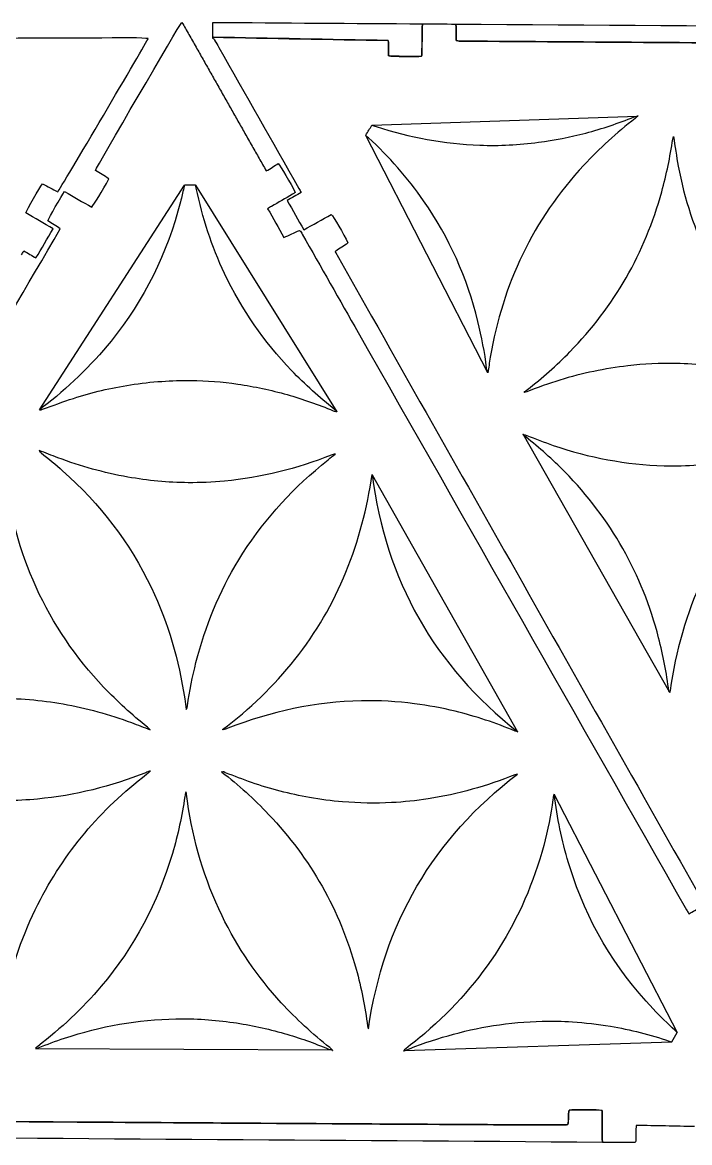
# Model space of a CAD drawing. Extents: x 272 to 1049, y 72 to 313.
# Drawn here: x 465.9 to 537, y 193.3 to 312.4 of the extents above; entities that cross this region are included whole.
import ezdxf

# ---------------------------------------------------------------- set-up
doc = ezdxf.new("R2010")
doc.units = 0
doc.layers.add('Layer_1', color=7, linetype='CONTINUOUS')

msp = doc.modelspace()

# ---------------------------------------------------------------- linework, layer by layer
at = {"layer": 'Layer_1', "color": 7}
for p, q in [((512.047307, 312.238428), (512.047786, 312.238005)), ((486.175883, 311.001363), (486.175883, 311.001363)), ((486.181499, 310.780666), (486.186127, 310.77917)), ((486.186748, 310.869989), (486.186748, 310.870045)), ((486.285385, 310.990921), (486.285385, 310.990921)), ((486.324106, 310.903319), (486.324106, 310.903319)), ((486.3696, 310.823394), (486.3696, 310.823394)), ((486.499817, 310.594201), (486.499817, 310.594201)), ((486.630091, 310.364839), (486.630091, 310.364839)), ((486.760337, 310.135497), (486.760337, 310.135497)), ((489.231079, 305.792266), (489.231079, 305.792266)), ((503.156343, 301.512643), (531.431634, 302.476741)), ((531.457322, 302.487203), (531.457385, 302.487428)), ((491.701596, 301.449403), (491.701596, 301.449403)), ((515.486143, 275.172745), (502.508871, 300.434567)), ((494.172311, 297.106257), (494.172311, 297.106257)), ((467.772832, 271.243465), (483.204558, 295.138813)), ((484.377344, 295.131539), (483.216535, 295.139493)), ((484.373987, 295.135767), (499.408405, 271.037714)), ((499.419662, 271.044668), (499.419651, 271.044725)), ((534.860157, 241.17211), (519.24604, 268.638311)), ((519.263468, 268.616035), (519.263477, 268.616176)), ((467.723376, 266.916022), (467.749514, 266.920641)), ((467.739725, 266.913088), (467.723376, 266.916022)), ((467.739773, 266.913934), (467.739725, 266.913088)), ((503.182901, 264.339113), (518.654719, 236.992514)), ((503.182903, 264.347163), (503.182903, 264.347163)), ((479.483435, 232.821734), (479.483435, 232.821791)), ((487.16944, 232.706757), (487.169409, 232.706757)), ((522.54916, 230.322079), (535.633941, 205.016172)), ((506.574828, 203.074873), (535.092463, 204.019235)), ((467.339637, 203.315417), (498.921996, 203.156094)), ((498.954638, 203.135042), (498.954627, 203.135014)), ((506.57253, 203.058604), (506.572531, 203.058745))]:
    msp.add_line(p, q, dxfattribs=at)
for points in [[(473.72706, 296.705388), (473.886911, 297.11557), (482.632272, 312.114899), (482.910205, 312.449446)], [(482.910205, 312.449446), (483.202107, 312.033732), (483.420942, 311.586636), (483.671076, 311.159605)], [(486.197473, 312.41747), (486.193804, 311.901793), (486.190417, 311.386032), (486.186748, 310.869989)], [(508.588927, 312.261937), (501.125222, 312.31381), (493.661291, 312.365654), (486.197473, 312.41747)], [(508.583678, 312.263405), (508.469886, 312.118568), (508.499293, 311.946808), (508.498136, 311.78278)], [(508.503414, 311.781341), (508.506236, 311.945368), (508.475192, 312.117072), (508.588927, 312.261937)], [(512.042565, 312.239416), (510.889546, 312.247318), (509.736527, 312.255502), (508.583678, 312.263405)], [(512.130252, 311.851925), (512.133074, 311.987617), (512.147749, 312.127543), (512.042565, 312.239416)], [(599.519008, 311.630719), (570.361755, 311.833298), (541.204446, 312.035821), (512.047307, 312.238428)], [(512.047786, 312.238005), (512.152829, 312.12616), (512.136461, 311.986178), (512.135529, 311.850485)], [(483.671076, 311.159605), (483.931623, 310.714823), (484.183111, 310.264792), (484.437845, 309.816558)], [(508.498136, 311.78278), (508.490516, 310.934025), (508.486283, 310.085544), (508.477816, 309.236506)], [(508.483094, 309.235039), (508.492125, 310.084133), (508.496358, 310.932614), (508.503414, 311.781341)], [(512.123478, 310.896687), (512.126301, 311.215118), (512.127994, 311.533522), (512.130252, 311.851925)], [(512.135529, 311.850485), (512.132707, 311.532054), (512.131014, 311.213679), (512.128756, 310.895276)], [(467.034753, 310.766456), (464.974954, 310.760727), (462.915381, 310.722847), (460.829787, 310.746107)], [(473.177969, 310.770774), (471.130616, 310.741445), (469.082247, 310.772467), (467.034753, 310.766456)], [(469.714905, 294.421392), (469.977992, 294.740924), (479.181259, 310.348894), (479.33284, 310.723493)], [(479.33284, 310.723493), (478.932536, 310.817812), (476.555491, 310.819087), (473.177969, 310.770774)], [(484.437845, 309.816558), (484.685298, 309.381597), (484.932299, 308.946382), (485.177042, 308.51001)], [(486.181499, 310.871569), (486.181273, 310.841626), (486.181499, 310.811174), (486.181499, 310.780666)], [(504.876943, 310.525339), (498.629361, 310.640937), (492.405402, 310.756451), (486.181499, 310.871569)], [(486.186127, 310.77917), (486.312083, 310.767034), (486.356505, 310.66597), (486.408801, 310.574079)], [(486.186748, 310.870045), (492.410679, 310.754899), (498.634611, 310.639498), (504.882192, 310.523872)], [(486.408801, 310.574079), (486.558576, 310.310455), (486.708408, 310.04671), (486.858211, 309.783002)], [(504.9335, 308.899251), (504.865231, 309.422011), (504.979333, 309.965882), (504.876943, 310.525339)], [(504.882192, 310.523872), (504.984611, 309.964442), (504.870339, 309.420515), (504.93875, 308.897783)], [(512.120656, 310.51357), (512.123478, 310.658266), (512.120656, 310.777843), (512.123478, 310.896687)], [(512.452578, 310.464577), (512.352191, 310.469939), (512.253103, 310.492799), (512.120656, 310.51357)], [(512.128756, 310.895276), (512.125934, 310.776432), (512.128756, 310.656855), (512.125934, 310.512103)], [(512.125934, 310.512103), (512.258409, 310.491783), (512.357553, 310.468528), (512.457883, 310.463166)], [(512.907294, 310.458086), (512.75543, 310.460908), (512.603651, 310.455263), (512.452578, 310.464577)], [(512.457883, 310.463166), (512.608929, 310.454981), (512.760708, 310.458932), (512.912572, 310.456674)], [(553.802254, 310.174001), (540.170525, 310.272101), (526.53874, 310.363372), (512.907294, 310.458086)], [(512.912572, 310.456674), (526.544046, 310.361961), (540.175831, 310.270634), (553.807559, 310.172561)], [(486.858211, 309.783002), (489.699681, 304.788402), (492.540417, 299.793859), (495.381605, 294.799175)], [(508.444091, 308.85703), (507.892883, 308.800134), (505.311847, 308.830784), (504.9335, 308.899251)], [(504.93875, 308.897783), (505.317069, 308.829457), (507.898132, 308.798752), (508.449312, 308.855535)], [(508.477816, 309.236506), (508.474994, 309.107023), (508.455239, 308.977991), (508.444091, 308.85703)], [(508.449312, 308.855535), (508.460601, 308.97658), (508.481683, 309.105584), (508.483094, 309.235039)], [(485.177042, 308.51001), (485.424127, 308.07519), (485.66887, 307.638762), (485.916069, 307.203773)], [(485.916069, 307.203773), (486.163211, 306.768812), (486.410466, 306.333738), (486.657608, 305.898777)], [(486.657608, 305.898777), (486.912313, 305.450552), (487.164535, 305.001), (487.419213, 304.552831)], [(487.419213, 304.552831), (487.666383, 304.117842), (487.913581, 303.682853), (488.15824, 303.246594)], [(488.15824, 303.246594), (488.405692, 302.811464), (488.652637, 302.376531), (488.899807, 301.94157)], [(488.899807, 301.94157), (489.147259, 301.506581), (489.394288, 301.071394), (489.641317, 300.636151)], [(502.508839, 300.468547), (502.728668, 300.827427), (502.932898, 301.160534), (503.148901, 301.513061)], [(503.148901, 301.513061), (503.292585, 301.469418), (503.442374, 301.42658), (503.590495, 301.378447)], [(531.177019, 302.229048), (529.222361, 300.717122), (527.387774, 299.073832), (525.705471, 297.261783)], [(525.911529, 300.682886), (527.67134, 301.145257), (529.393351, 301.720416), (531.08343, 302.393729)], [(531.08343, 302.393729), (531.201639, 302.440802), (531.332477, 302.456686), (531.457322, 302.487203)], [(531.449399, 302.495668), (531.358921, 302.406153), (531.276755, 302.306024), (531.177019, 302.229048)], [(531.46743, 302.499212), (531.510662, 302.508225), (531.480036, 302.501947), (531.449399, 302.495668)], [(531.457385, 302.487428), (531.475939, 302.509313), (531.494096, 302.531031), (531.46743, 302.499212)], [(489.641317, 300.636151), (489.895882, 300.18818), (490.148104, 299.7386), (490.402555, 299.29029)], [(502.783221, 300.187206), (502.679818, 300.282641), (502.543083, 300.353273), (502.508839, 300.468547)], [(503.590495, 301.378447), (507.182553, 300.207925), (510.863279, 299.525721), (514.640338, 299.388651)], [(520.87484, 299.693808), (522.57532, 299.915991), (524.253146, 300.247385), (525.911529, 300.682886)], [(535.170068, 300.036329), (535.183162, 300.1296), (535.223841, 300.219179), (535.256804, 300.326677)], [(535.256804, 300.326677), (535.428667, 299.25448), (535.575691, 298.210735), (535.766209, 297.174958)], [(490.402555, 299.29029), (490.649726, 298.855301), (490.896952, 298.420227), (491.144377, 297.985238)], [(508.66339, 293.475083), (506.95405, 295.932134), (504.980154, 298.157139), (502.783221, 300.187206)], [(514.640338, 299.388651), (516.726473, 299.312999), (518.804295, 299.423338), (520.87484, 299.693808)], [(534.004758, 294.429026), (534.515174, 296.272472), (534.905058, 298.141506), (535.170068, 300.036329)], [(491.144377, 297.985238), (491.390474, 297.55214), (491.639112, 297.120311), (491.899406, 296.663394)], [(475.152537, 295.798382), (474.714189, 296.151866), (474.180789, 296.375245), (473.72706, 296.705388)], [(491.899406, 296.663394), (492.167376, 296.753846), (492.360275, 296.925296), (492.574227, 297.056614)], [(492.574227, 297.056614), (492.778754, 297.183219), (492.978031, 297.319024), (493.174034, 297.447181)], [(493.174034, 297.447181), (493.430433, 297.179917), (494.537845, 295.287165), (494.988074, 294.356058)], [(525.705471, 297.261783), (520.32044, 291.461313), (517.078153, 284.617318), (515.756738, 276.837964)], [(535.766209, 297.174958), (536.408312, 293.681271), (537.516588, 290.338472), (539.073584, 287.146059)], [(473.337057, 292.796582), (473.59975, 293.088908), (474.473087, 294.534676), (475.152537, 295.798382)], [(466.325613, 292.20798), (466.44378, 292.553758), (467.764128, 294.837331), (468.096671, 295.272123)], [(468.096671, 295.272123), (468.633655, 294.989929), (469.176848, 294.704292), (469.714905, 294.421392)], [(468.657361, 291.35231), (468.766243, 291.685248), (470.078999, 293.963063), (470.446368, 294.454412)], [(470.446368, 294.454412), (471.423591, 293.92993), (472.361274, 293.323999), (473.337057, 292.796582)], [(483.128786, 294.835315), (483.012184, 294.348536), (482.906381, 293.858944), (482.78194, 293.374109)], [(483.216535, 295.139493), (483.185626, 295.032937), (483.152752, 294.935314), (483.128786, 294.835315)], [(484.462387, 294.822396), (484.439326, 294.933244), (484.402444, 295.041082), (484.377344, 295.131539)], [(487.475021, 285.723779), (486.100245, 288.634426), (485.116921, 291.673656), (484.462387, 294.822396)], [(495.625191, 294.349849), (495.144115, 294.032772), (494.619294, 293.828217), (494.13517, 293.492316)], [(494.988074, 294.356058), (494.896916, 294.292896), (494.806492, 294.218926), (494.706473, 294.161578)], [(495.381605, 294.799175), (495.462179, 294.656991), (495.537335, 294.511957), (495.625191, 294.349849)], [(524.223893, 277.404055), (528.955574, 282.234018), (532.20131, 287.917662), (534.004758, 294.429026)], [(482.78194, 293.374109), (481.376559, 287.906777), (478.941323, 282.953187), (475.388688, 278.557485)], [(494.706473, 294.161578), (493.957031, 293.731189), (493.20553, 293.30478), (492.456061, 292.87535)], [(494.13517, 293.492316), (494.727555, 292.449505), (495.308565, 291.426901), (495.904337, 290.378305)], [(514.440407, 280.640408), (513.291245, 285.268029), (511.389203, 289.557012), (508.66339, 293.475083)], [(469.218447, 290.486057), (468.248252, 291.090464), (467.271848, 291.631004), (466.325613, 292.20798)], [(492.456061, 292.87535), (492.327396, 292.802227), (492.203472, 292.720749), (492.055813, 292.629704)], [(492.055813, 292.629704), (492.636937, 291.607016), (493.204825, 290.607667), (493.784904, 289.58114)], [(495.904337, 290.378305), (496.902246, 290.94004), (497.864229, 291.481314), (498.822768, 292.021092)], [(498.822768, 292.021092), (499.061952, 291.795653), (500.160473, 289.926806), (500.605594, 288.988868)], [(469.981435, 290.485436), (469.592985, 290.827348), (469.073893, 291.020332), (468.657361, 291.35231)], [(427.785713, 218.329709), (441.844726, 242.371571), (455.904106, 266.41301), (469.981435, 290.485436)], [(467.390212, 287.394172), (468.022136, 288.413502), (468.595188, 289.441468), (469.218447, 290.486057)], [(493.784904, 289.58114), (494.369584, 289.78053), (494.882607, 290.104323), (495.435594, 290.318586)], [(495.435594, 290.318586), (495.616526, 290.235895), (495.659847, 290.062244), (495.739519, 289.921951)], [(495.739519, 289.921951), (497.72975, 286.431568), (499.717131, 282.939886), (501.704398, 279.447894)], [(500.605594, 288.988868), (500.201932, 288.638235), (499.69746, 288.420134), (499.279319, 288.095099)], [(465.858112, 287.722791), (465.934199, 287.852359), (466.01658, 287.978372), (466.11612, 288.138617)], [(466.11612, 288.138617), (466.558701, 287.928842), (466.935552, 287.624804), (467.390212, 287.394172)], [(499.257588, 288.047347), (499.257391, 288.032671), (499.26041, 288.015484), (499.265208, 288.002925)], [(499.279319, 288.095099), (499.269441, 288.073085), (499.258999, 288.060837), (499.257588, 288.047347)], [(499.265208, 288.002925), (512.991199, 263.769378), (526.7175, 239.536225), (540.461355, 215.271859)], [(494.603358, 275.42529), (491.67799, 278.477826), (489.282257, 281.896707), (487.475021, 285.723779)], [(515.370244, 275.670584), (515.161567, 277.346075), (514.847468, 279.00226), (514.440407, 280.640408)], [(501.704398, 279.447894), (513.350947, 258.984441), (524.998033, 238.520846), (536.644921, 218.05759)], [(475.388688, 278.557485), (473.238328, 275.897028), (470.777425, 273.557786), (468.067381, 271.476289)], [(515.756738, 276.837964), (515.662066, 276.281586), (515.576452, 275.723819), (515.486507, 275.166618)], [(519.699518, 273.390466), (521.297571, 274.626958), (522.809674, 275.960287), (524.223893, 277.404055)], [(499.173906, 271.283199), (497.559806, 272.563921), (496.02929, 273.937177), (494.603358, 275.42529)], [(515.486507, 275.166618), (515.42651, 275.334284), (515.391264, 275.501524), (515.370244, 275.670584)], [(526.779027, 275.333201), (524.336828, 274.82333), (521.9625, 274.088728), (519.643985, 273.169725)], [(530.406156, 275.918747), (529.187756, 275.7789), (527.979249, 275.583611), (526.779027, 275.333201)], [(535.537584, 276.16688), (533.822117, 276.203352), (532.111601, 276.114902), (530.406156, 275.918747)], [(538.891016, 275.945064), (537.775642, 276.063926), (536.657819, 276.14287), (535.537584, 276.16688)], [(477.448288, 273.896419), (478.556732, 274.067165), (479.666914, 274.216845), (480.787542, 274.269366)], [(480.787542, 274.269366), (481.827491, 274.318122), (482.869547, 274.38027), (483.909767, 274.369643)], [(483.909767, 274.369643), (485.571772, 274.352893), (487.227295, 274.218611), (488.874789, 273.978887)], [(471.379573, 272.460588), (473.362489, 273.101858), (475.38706, 273.578697), (477.448288, 273.896419)], [(488.874789, 273.978887), (490.651124, 273.720698), (492.400951, 273.34627), (494.127129, 272.857956)], [(519.374077, 273.083347), (519.472948, 273.211498), (519.585228, 273.302188), (519.699518, 273.390466)], [(519.643985, 273.169725), (519.556461, 273.134857), (519.464138, 273.111678), (519.374077, 273.083347)], [(468.104723, 271.297129), (469.19572, 271.686693), (470.277841, 272.104231), (471.379573, 272.460588)], [(494.127129, 272.857956), (495.80158, 272.384052), (497.440539, 271.80811), (499.047613, 271.139647)], [(468.067381, 271.476289), (467.964124, 271.397013), (467.863682, 271.314331), (467.761632, 271.233297)], [(467.761632, 271.233297), (467.89041, 271.225077), (467.998223, 271.259052), (468.104723, 271.297129)], [(499.047613, 271.139647), (499.164608, 271.091093), (499.29523, 271.075578), (499.419662, 271.044668)], [(499.411895, 271.037158), (499.332883, 271.119715), (499.262334, 271.212741), (499.173906, 271.283199)], [(499.419651, 271.044725), (499.419651, 271.044725), (499.44542, 271.069667), (499.411895, 271.037158)], [(519.271003, 268.624167), (519.24073, 268.629176), (519.210445, 268.634184), (519.25302, 268.627397)], [(519.25302, 268.627397), (519.224796, 268.65655), (519.244334, 268.636488), (519.263468, 268.616035)], [(519.263477, 268.616176), (519.388282, 268.582034), (519.516267, 268.557325), (519.636672, 268.512235)], [(519.535458, 268.353281), (519.437475, 268.431095), (519.358886, 268.533413), (519.271003, 268.624167)], [(523.689587, 264.636677), (522.384754, 265.964259), (520.99413, 267.196903), (519.535458, 268.353281)], [(519.636672, 268.512235), (520.573702, 268.162253), (521.501343, 267.785129), (522.446935, 267.459444)], [(469.727231, 266.142363), (469.062174, 266.392515), (468.40222, 266.656349), (467.739773, 266.913934)], [(467.749514, 266.920641), (467.741066, 266.771033), (467.879291, 266.741129), (467.961631, 266.671814)], [(522.446935, 267.459444), (526.273317, 266.14141), (530.210813, 265.40981), (534.257495, 265.297368)], [(467.961631, 266.671814), (468.717278, 266.034105), (469.494202, 265.420466), (470.23239, 264.763375)], [(477.181356, 264.087042), (474.634317, 264.543105), (472.149356, 265.231215), (469.727231, 266.142363)], [(498.830423, 266.416879), (495.16548, 264.986225), (491.388312, 264.0234), (487.463285, 263.66268)], [(497.792786, 265.348781), (498.269271, 265.74312), (498.751139, 266.130649), (499.230449, 266.521159)], [(499.240852, 266.511379), (499.083732, 266.570623), (498.960013, 266.467413), (498.830423, 266.416879)], [(499.230449, 266.521159), (499.237966, 266.534937), (499.245539, 266.548714), (499.246224, 266.549753)], [(499.246224, 266.549753), (499.246202, 266.546649), (499.243541, 266.528887), (499.240852, 266.511379)], [(534.257495, 265.297368), (536.674846, 265.230253), (539.079641, 265.401794), (541.466344, 265.793769)], [(470.23239, 264.763375), (474.199641, 261.232237), (477.392804, 257.110646), (479.685544, 252.306953)], [(488.975864, 255.274155), (491.33477, 259.140079), (494.310331, 262.466277), (497.792786, 265.348781)], [(533.677097, 246.985159), (531.918969, 253.757661), (528.594874, 259.644909), (523.689587, 264.636677)], [(467.406357, 252.382477), (465.659472, 256.228327), (464.584977, 260.261515), (464.062856, 264.447328)], [(483.592742, 263.490002), (481.440459, 263.511804), (479.301011, 263.707795), (477.181356, 264.087042)], [(487.463285, 263.66268), (486.175214, 263.544304), (484.884778, 263.476972), (483.592742, 263.490002)], [(500.395169, 253.987919), (501.757631, 257.320286), (502.642469, 260.782478), (503.182903, 264.347163)], [(503.182903, 264.347163), (504.640315, 253.114771), (509.774077, 243.989175), (518.689525, 236.980773)], [(484.429168, 244.37021), (485.407913, 248.228825), (486.900684, 251.873038), (488.975864, 255.274155)], [(494.967129, 244.694624), (497.215899, 247.535908), (499.024439, 250.634751), (500.395169, 253.987919)], [(538.412396, 253.4067), (536.612613, 249.585319), (535.48257, 245.567342), (534.902744, 241.389131)], [(474.596027, 241.752542), (471.61693, 244.90177), (469.200301, 248.432331), (467.406357, 252.382477)], [(479.685544, 252.306953), (481.476365, 248.55484), (482.61845, 244.608343), (483.224197, 240.50098)], [(534.758966, 241.321915), (534.520395, 243.232936), (534.161212, 245.121004), (533.677097, 246.985159)], [(483.514407, 239.758733), (483.733191, 241.313275), (484.043199, 242.849326), (484.429168, 244.37021)], [(487.264335, 237.219087), (490.141254, 239.401748), (492.729976, 241.867879), (494.967129, 244.694624)], [(479.261654, 237.483388), (477.610729, 238.801702), (476.048695, 240.217142), (474.596027, 241.752542)], [(534.853965, 241.185108), (534.783788, 241.232417), (534.764734, 241.276267), (534.758966, 241.321915)], [(534.902744, 241.389131), (534.893177, 241.320164), (534.870537, 241.253179), (534.853965, 241.185108)], [(463.087786, 240.55027), (465.505832, 240.584024), (467.908031, 240.379318), (470.289099, 239.95445)], [(470.289099, 239.95445), (472.770865, 239.511704), (475.193879, 238.848629), (477.556676, 237.968763)], [(483.224197, 240.50098), (483.279535, 240.124785), (483.336235, 239.748721), (483.392261, 239.372663)], [(483.392261, 239.372663), (483.461769, 239.503056), (483.49646, 239.629765), (483.514407, 239.758733)], [(502.055742, 240.290164), (497.127209, 240.181576), (492.387644, 239.15143), (487.803803, 237.362658)], [(507.698877, 239.973814), (505.824709, 240.212918), (503.944693, 240.331635), (502.055742, 240.290164)], [(512.010578, 239.17438), (510.58805, 239.519725), (509.151463, 239.788739), (507.698877, 239.973814)], [(518.421756, 237.066119), (516.338047, 237.931739), (514.203343, 238.642116), (512.010578, 239.17438)], [(477.556676, 237.968763), (478.222703, 237.720862), (478.88431, 237.462182), (479.548403, 237.20848)], [(479.541323, 237.217278), (479.448552, 237.306307), (479.361935, 237.403395), (479.261654, 237.483388)], [(479.557969, 237.195997), (479.552486, 237.20309), (479.547088, 237.210183), (479.541323, 237.217278)], [(479.548403, 237.20848), (479.551478, 237.204226), (479.554666, 237.19997), (479.557969, 237.195997)], [(487.32272, 237.188517), (487.31426, 237.18547), (487.299937, 237.199962), (487.264335, 237.219087)], [(487.803803, 237.362658), (487.644898, 237.300527), (487.483614, 237.245215), (487.32272, 237.188517)], [(518.689525, 236.980773), (518.600129, 237.008761), (518.508116, 237.030474), (518.421756, 237.066119)], [(479.09028, 232.641939), (475.376897, 231.19282), (471.551262, 230.207552), (467.573949, 229.839654)], [(467.601949, 218.637207), (470.384469, 224.14709), (474.254372, 228.74831), (479.176383, 232.468117)], [(479.483435, 232.821791), (479.352294, 232.76153), (479.224351, 232.694333), (479.09028, 232.641939)], [(479.176383, 232.468117), (479.270921, 232.539748), (479.369362, 232.60726), (479.45558, 232.688008)], [(479.45558, 232.688008), (479.481174, 232.712104), (479.470936, 232.774913), (479.477057, 232.819802)], [(479.477057, 232.819802), (479.505996, 232.816782), (479.535351, 232.81517), (479.579042, 232.811766)], [(479.579042, 232.811766), (479.537519, 232.816001), (479.510479, 232.819009), (479.483435, 232.821734)], [(487.169409, 232.706757), (487.167869, 232.729064), (487.166044, 232.751146), (487.164334, 232.77337)], [(487.164334, 232.77337), (487.169734, 232.754141), (487.174823, 232.734858), (487.180054, 232.715603)], [(487.578826, 232.629923), (487.449368, 232.677773), (487.32619, 232.791198), (487.16944, 232.706757)], [(487.180054, 232.715603), (488.951399, 231.3346), (490.618844, 229.8382), (492.163156, 228.206637)], [(490.354813, 231.595387), (489.422713, 231.920749), (488.504979, 232.287556), (487.578826, 232.629923)], [(502.777339, 205.386353), (504.398001, 216.577645), (509.650264, 225.617715), (518.64681, 232.479713)], [(518.378401, 232.413761), (515.393535, 231.225849), (512.321792, 230.354516), (509.14398, 229.862717)], [(518.64681, 232.479713), (518.543915, 232.472798), (518.460097, 232.44608), (518.378401, 232.413761)], [(496.506159, 230.001406), (494.415141, 230.373288), (492.360754, 230.895376), (490.354813, 231.595387)], [(483.241273, 230.112217), (482.94411, 228.061151), (482.502225, 226.041924), (481.917505, 224.053874)], [(483.371607, 230.607849), (483.301449, 230.442125), (483.265281, 230.278087), (483.241273, 230.112217)], [(483.524776, 229.596674), (483.475793, 229.934132), (483.422754, 230.270771), (483.371607, 230.607849)], [(500.034198, 229.543899), (498.851036, 229.647004), (497.674125, 229.793642), (496.506159, 230.001406)], [(522.549807, 230.341956), (522.477353, 230.155419), (522.442547, 229.974721), (522.418838, 229.79245)], [(522.629874, 229.860292), (522.608796, 230.021504), (522.576721, 230.181409), (522.549807, 230.341956)], [(467.573949, 229.839654), (466.457042, 229.736194), (465.338235, 229.672681), (464.217776, 229.66413)], [(487.197309, 217.420346), (485.323189, 221.282929), (484.138119, 225.353677), (483.524776, 229.596674)], [(505.251935, 229.456191), (503.51138, 229.367022), (501.772429, 229.392455), (500.034198, 229.543899)], [(509.14398, 229.862717), (507.852781, 229.663025), (506.55576, 229.523036), (505.251935, 229.456191)], [(522.418838, 229.79245), (522.20306, 228.144386), (521.881725, 226.516688), (521.448511, 224.912193)], [(524.213516, 222.611711), (523.472172, 224.981162), (522.949031, 227.398481), (522.629874, 229.860292)], [(492.163156, 228.206637), (496.627057, 223.49063), (499.743937, 218.011957), (501.477649, 211.749979)], [(481.917505, 224.053874), (480.378268, 218.821314), (477.874021, 214.10572), (474.35028, 209.936902)], [(521.448511, 224.912193), (519.295844, 216.937862), (515.052575, 210.284462), (508.789494, 204.913068)], [(533.094909, 207.51173), (528.973574, 211.860271), (526.003027, 216.890017), (524.213516, 222.611711)], [(464.156511, 208.654898), (464.846759, 212.139392), (466.001053, 215.466582), (467.601949, 218.637207)], [(536.644921, 218.05759), (536.719201, 217.926978), (536.799832, 217.799837), (536.897171, 217.638236)], [(536.897171, 217.638236), (537.342602, 217.841888), (537.723602, 218.140705), (538.181395, 218.365043)], [(493.509101, 208.174097), (490.961196, 210.953361), (488.844035, 214.026466), (487.197309, 217.420346)], [(501.477649, 211.749979), (502.030449, 209.752357), (502.438799, 207.726374), (502.700385, 205.670407)], [(474.35028, 209.936902), (472.33265, 207.549298), (470.059073, 205.431931), (467.578044, 203.533809)], [(498.67305, 203.395719), (496.831211, 204.858487), (495.099526, 206.439629), (493.509101, 208.174097)], [(535.405923, 205.237247), (534.634035, 205.993744), (533.83805, 206.727687), (533.094909, 207.51173)], [(470.426188, 204.400155), (474.280614, 205.67516), (478.236558, 206.381794), (482.29851, 206.46279)], [(482.29851, 206.46279), (484.34621, 206.503569), (486.382615, 206.359819), (488.410456, 206.069595)], [(516.096194, 205.734669), (517.817974, 206.005694), (519.548827, 206.16097), (521.28976, 206.20656)], [(521.28976, 206.20656), (522.357568, 206.234297), (523.424439, 206.204353), (524.491612, 206.13766)], [(524.491612, 206.13766), (525.848256, 206.052981), (527.196314, 205.899357), (528.534936, 205.672728)], [(488.410456, 206.069595), (490.239546, 205.80777), (492.039183, 205.415165), (493.814208, 204.905547)], [(502.700385, 205.670407), (502.712595, 205.574112), (502.751325, 205.480993), (502.777339, 205.386353)], [(506.572531, 203.058745), (509.650691, 204.29411), (512.815234, 205.218261), (516.096194, 205.734669)], [(528.534936, 205.672728), (530.667428, 205.31137), (532.759254, 204.78118), (534.808399, 204.085755)], [(535.091647, 204.007133), (535.279379, 204.346412), (535.456821, 204.666345), (535.648524, 205.012681)], [(535.648524, 205.012681), (535.578856, 205.077026), (535.490079, 205.154909), (535.405923, 205.237247)], [(467.640148, 203.39289), (468.56812, 203.730287), (469.488805, 204.090453), (470.426188, 204.400155)], [(493.814208, 204.905547), (495.423361, 204.443463), (496.999394, 203.886806), (498.545741, 203.244752)], [(508.789494, 204.913068), (508.129532, 204.347036), (507.430238, 203.826938), (506.752421, 203.28132)], [(534.808399, 204.085755), (534.904801, 204.053005), (535.004794, 204.031068), (535.091647, 204.007133)], [(467.578044, 203.533809), (467.491929, 203.468076), (467.411451, 203.394739), (467.328291, 203.324921)], [(467.328291, 203.324921), (467.448967, 203.320426), (467.544234, 203.3581), (467.640148, 203.39289)], [(498.545741, 203.244752), (498.674893, 203.191091), (498.818066, 203.170608), (498.954638, 203.135042)], [(498.946193, 203.127508), (498.855737, 203.217453), (498.772373, 203.316833), (498.67305, 203.395719)], [(499.004384, 203.106225), (498.985073, 203.113413), (498.965911, 203.120317), (498.946193, 203.127508)], [(498.954627, 203.135014), (498.959047, 203.116921), (498.963468, 203.098941), (498.967802, 203.080792)], [(498.967802, 203.080792), (498.980167, 203.089457), (498.992133, 203.097559), (499.004384, 203.106225)], [(506.509871, 203.03956), (506.530884, 203.045907), (506.551511, 203.052257), (506.57253, 203.058604)], [(506.583057, 203.054863), (506.558525, 203.049951), (506.534407, 203.044754), (506.509871, 203.03956)], [(506.752421, 203.28132), (506.680571, 203.223081), (506.549663, 203.196912), (506.583057, 203.054863)], [(524.142617, 196.744958), (524.025523, 196.234983), (524.134151, 195.72591), (523.994817, 195.207722)], [(524.000293, 195.20919), (524.139993, 195.727434), (524.03097, 196.236478), (524.148064, 196.746426)], [(525.309606, 196.778035), (524.922792, 196.76985), (524.531378, 196.83287), (524.142617, 196.744958)], [(524.148064, 196.746426), (524.536825, 196.834338), (524.928267, 196.771261), (525.315053, 196.779502)], [(526.447046, 196.770132), (526.068163, 196.780857), (525.688602, 196.785655), (525.309606, 196.778035)], [(525.315053, 196.779502), (525.694077, 196.787687), (526.07361, 196.783171), (526.452521, 196.7716)], [(527.655663, 196.723255), (527.230523, 196.802757), (526.836993, 196.759041), (526.447046, 196.770132)], [(526.452521, 196.7716), (526.84244, 196.760593), (527.236027, 196.804225), (527.661138, 196.724751)], [(527.671467, 196.27026), (527.671467, 196.417806), (527.66159, 196.565408), (527.655663, 196.723255)], [(527.661138, 196.724751), (527.667065, 196.566904), (527.677507, 196.419274), (527.676943, 196.271728)], [(482.011722, 195.408495), (468.379937, 195.498496), (454.748209, 195.595298), (441.116762, 195.688685)], [(441.122209, 195.68987), (454.753655, 195.596483), (468.38544, 195.499709), (482.017197, 195.40968)], [(527.657921, 193.859321), (527.657921, 194.663005), (527.667516, 195.466604), (527.671467, 196.27026)], [(527.676943, 196.271728), (527.673274, 195.468072), (527.66396, 194.664472), (527.663396, 193.860816)], [(509.077595, 195.241956), (500.055825, 195.296989), (491.033633, 195.348946), (482.011722, 195.408495)], [(482.017197, 195.40968), (491.039136, 195.350978), (500.061272, 195.297638), (509.08307, 195.242887)], [(519.267398, 195.183705), (515.870599, 195.202049), (512.474393, 195.22093), (509.077595, 195.241956)], [(509.08307, 195.242887), (512.479897, 195.222849), (515.876046, 195.20284), (519.272873, 195.185201)], [(523.452189, 195.171569), (522.056995, 195.171569), (520.662253, 195.176367), (519.267398, 195.183705)], [(519.272873, 195.185201), (520.667728, 195.178992), (522.062442, 195.174194), (523.457664, 195.173065)], [(523.994817, 195.207722), (523.806886, 195.19474), (523.629283, 195.171287), (523.452189, 195.171569)], [(523.457664, 195.173065), (523.634758, 195.173065), (523.812333, 195.196207), (524.000293, 195.20919)], [(531.260572, 194.773721), (531.254081, 194.409598), (531.253799, 194.045418), (531.250977, 193.681577)], [(531.299406, 195.105868), (531.283319, 194.974973), (531.26235, 194.874559), (531.260572, 194.773721)], [(537.503497, 194.999894), (535.44398, 195.034042), (533.385113, 195.100336), (531.299406, 195.105868)], [(527.704205, 193.320841), (498.546924, 193.520598), (469.389615, 193.720383), (440.232447, 193.920111)], [(527.698758, 193.319345), (527.684365, 193.499318), (527.657949, 193.679122), (527.657921, 193.859321)], [(527.663396, 193.860816), (527.663565, 193.680589), (527.689925, 193.500814), (527.704205, 193.320841)], [(531.157617, 193.295638), (530.004627, 193.30354), (528.851608, 193.311443), (527.698758, 193.319345)], [(531.250977, 193.681577), (531.250977, 193.545885), (531.264241, 193.406015), (531.157617, 193.295638)]]:
    msp.add_open_spline(points, degree=3, dxfattribs=at)

doc.saveas('drawing.dxf')
